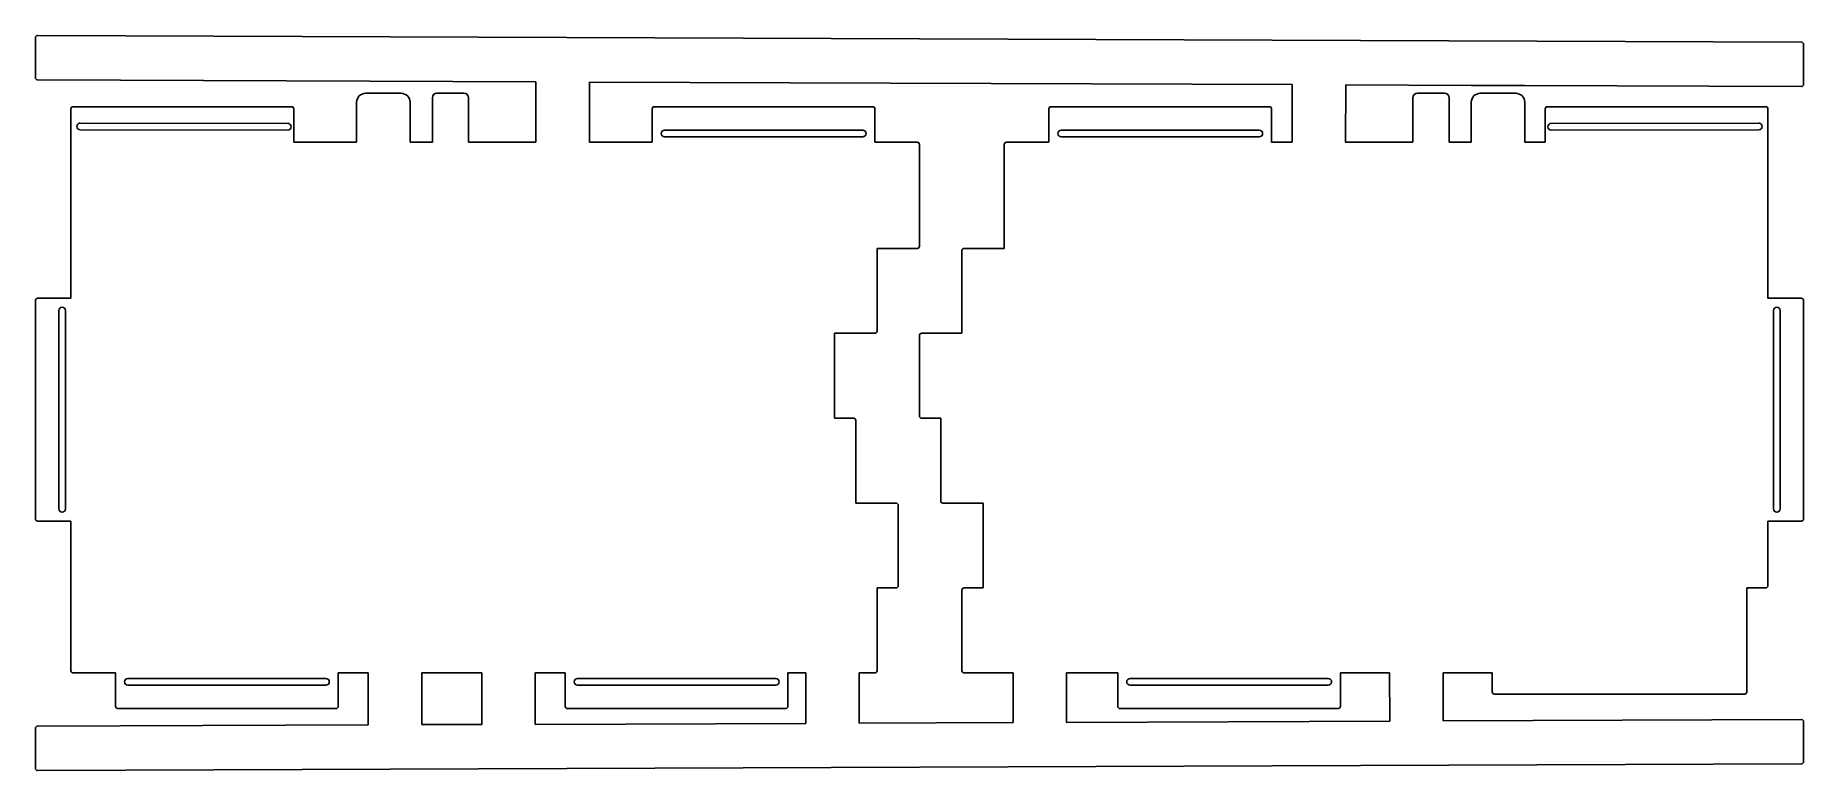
# Model space of a CAD drawing. Header units: millimetres. Extents: x -99 to 298, y -81 to 84.
import ezdxf

# ---------------------------------------------------------------- set-up
doc = ezdxf.new("R2010")
doc.units = ezdxf.units.MM
doc.header["$MEASUREMENT"] = 0
doc.layers.add('CUTOUTS', color=1, linetype='Continuous')
doc.layers.add('PERIMETER', color=5, linetype='Continuous')

msp = doc.modelspace()

# ---------------------------------------------------------------- linework, layer by layer
at = {"linetype": 'Continuous'}
for p, q in [((297.26, 82.03), (-98.74, 83.53)), ((-99.24, 74.03), (-99.24, 83.03)), ((297.76, 72.53), (297.76, 81.53)), ((13.14, 73.11), (-98.74, 73.53)), ((13.13, 59.53), (13.14, 73.11)), ((25.18, 59.53), (25.18, 73.06)), ((182.92, 72.47), (25.18, 73.06)), ((182.9, 59.53), (182.92, 72.47)), ((194.9, 59.53), (194.95, 72.42)), ((223.16, 72.31), (194.95, 72.42)), ((223.16, 72.31), (235.16, 72.27)), ((297.26, 72.03), (235.16, 72.27)), ((-27.12, 67.53), (-27.12, 68.54)), ((-27.12, 59.53), (-27.12, 67.53)), ((-25.12, 70.53), (-17.12, 70.53)), ((-15.12, 68.53), (-15.12, 59.53)), ((-10.12, 69.53), (-10.12, 59.53)), ((-9.12, 70.53), (-3.02, 70.53)), ((-2.02, 59.53), (-2.02, 69.53)), ((210.05, 59.53), (210.05, 69.53)), ((217.15, 70.53), (211.05, 70.53)), ((218.15, 69.53), (218.15, 59.53)), ((223.15, 67.53), (223.15, 68.54)), ((223.15, 59.53), (223.15, 67.53)), ((225.15, 70.53), (233.15, 70.53)), ((235.15, 68.53), (235.15, 59.53)), ((-15.12, 59.53), (-10.12, 59.53)), ((-24.51, -59.53), (-24.51, -71.19)), ((-12.51, -59.53), (-12.51, -71.14)), ((0.98, -59.53), (0.98, -71.14)), ((12.98, -59.53), (12.98, -71.14)), ((73.72, -59.53), (73.72, -70.89)), ((85.72, -59.53), (85.72, -70.84)), ((120.28, -59.53), (120.32, -70.7)), ((132.28, -59.53), (132.28, -70.65)), ((204.81, -59.53), (204.85, -70.35)), ((216.81, -59.53), (216.85, -70.3)), ((-24.51, -71.19), (-98.75, -71.47)), ((0.98, -71.14), (-12.51, -71.14)), ((73.72, -70.89), (12.98, -71.14)), ((120.32, -70.7), (85.72, -70.84)), ((204.85, -70.35), (132.28, -70.65)), ((297.25, -69.97), (216.85, -70.3)), ((297.75, -70.47), (297.75, -79.47)), ((-99.25, -71.97), (-99.25, -80.97)), ((297.25, -79.97), (-98.75, -81.47))]:
    msp.add_line(p, q, dxfattribs=at)
for centre, radius, start, end in [((-98.74, 83.03), 0.5, 89.7835, 180), ((297.26, 81.53), 0.5, 0, 89.7835), ((-98.74, 74.03), 0.5, 180, 269.7835), ((297.26, 72.53), 0.5, 269.7835, 0), ((-25.12, 68.53), 2, 90, 179.7835), ((-17.12, 68.53), 2, 0, 90), ((-9.12, 69.53), 1, 90, 180), ((-3.02, 69.53), 1, 0, 90), ((211.05, 69.53), 1, 90, 180), ((217.15, 69.53), 1, 0, 90), ((225.15, 68.53), 2, 90, 179.7835), ((233.15, 68.53), 2, 0, 90), ((297.25, -70.47), 0.5, 0, 90.2359), ((-98.75, -71.97), 0.5, 90.2165, 180), ((-98.75, -80.97), 0.5, 180, 270.2165), ((297.25, -79.47), 0.5, 270.2165, 0)]:
    msp.add_arc(centre, radius, start, end, dxfattribs=at)
at = {"layer": 'CUTOUTS'}
for p, q in [((-89.19, 63.86), (-42.57, 63.78)), ((241.07, 63.78), (287.69, 63.86)), ((-42.57, 62.28), (-89.2, 62.36)), ((42, 62.28), (86.5, 62.28)), ((86.5, 60.78), (42, 60.78)), ((131.05, 62.28), (175.55, 62.28)), ((175.55, 60.78), (131.05, 60.78)), ((287.7, 62.36), (241.07, 62.28)), ((-94, -22.72), (-94, 21.78)), ((-92.5, 21.78), (-92.5, -22.72)), ((291, -22.72), (291, 21.78)), ((292.5, 21.78), (292.5, -22.72)), ((-78.5, -60.78), (-34, -60.78)), ((-34, -62.28), (-78.5, -62.28)), ((22.47, -60.78), (66.97, -60.78)), ((66.97, -62.28), (22.47, -62.28)), ((146.53, -60.78), (191.03, -60.78)), ((191.03, -62.28), (146.53, -62.28))]:
    msp.add_line(p, q, dxfattribs=at)
for centre, start, end in [((-89.19, 63.11), 89.903, 269.903), ((-42.57, 63.03), -90.097, 89.903), ((241.07, 63.03), 90.097, 270.097), ((287.69, 63.11), 270.097, 90.097), ((42, 61.53), 90, 270), ((86.5, 61.53), -90, 90), ((131.05, 61.53), 90, 270), ((175.55, 61.53), 270, 90), ((-93.25, 21.78), 0, 180), ((291.75, 21.78), 0, 180), ((-93.25, -22.72), -180, 0), ((291.75, -22.72), 180, 0), ((-78.5, -61.53), 90, 270), ((-34, -61.53), -90, 90), ((22.47, -61.53), 90, 270), ((66.97, -61.53), -90, 90), ((146.53, -61.53), 90, 270), ((191.03, -61.53), 270, 90)]:
    msp.add_arc(centre, 0.75, start, end, dxfattribs=at)
at = {"layer": 'PERIMETER'}
for p, q in [((-41.75, 67.53), (-90.75, 67.53)), ((88.75, 67.53), (39.75, 67.53)), ((177.8, 67.53), (128.8, 67.53)), ((289.25, 67.53), (240.25, 67.53)), ((-91.25, 67.03), (-91.25, 24.53)), ((-41.25, 59.53), (-41.25, 67.03)), ((39.25, 67.03), (39.25, 59.53)), ((89.25, 59.53), (89.25, 67.03)), ((128.3, 67.03), (128.3, 59.53)), ((178.3, 59.53), (178.3, 67.03)), ((239.75, 67.03), (239.75, 59.53)), ((289.75, 24.53), (289.75, 67.03)), ((-27.12, 59.53), (-41.25, 59.53)), ((-10.12, 59.53), (-15.12, 59.53)), ((13.13, 59.53), (-2.02, 59.53)), ((39.25, 59.53), (25.13, 59.53)), ((98.75, 59.53), (89.25, 59.53)), ((99.25, 36.22), (99.25, 59.03)), ((118.3, 59.03), (118.3, 35.72)), ((128.3, 59.53), (118.8, 59.53)), ((182.9, 59.53), (178.3, 59.53)), ((210.05, 59.53), (194.9, 59.53)), ((223.15, 59.53), (218.15, 59.53)), ((239.75, 59.53), (235.15, 59.53)), ((89.72, 17.17), (89.72, 35.72)), ((89.72, 35.72), (98.75, 35.72)), ((108.78, 35.22), (108.78, 16.67)), ((118.3, 35.72), (109.28, 35.72)), ((-99.25, 24.03), (-99.25, -24.97)), ((-91.25, 24.53), (-98.75, 24.53)), ((297.25, 24.53), (289.75, 24.53)), ((297.75, -24.97), (297.75, 24.03)), ((80.2, -2.38), (80.2, 16.67)), ((80.2, 16.67), (89.22, 16.67)), ((99.25, 16.17), (99.25, -1.88)), ((108.78, 16.67), (99.75, 16.67)), ((84.46, -2.38), (80.2, -2.38)), ((84.96, -21.43), (84.96, -2.88)), ((99.75, -2.38), (104.01, -2.38)), ((104.01, -2.38), (104.01, -20.93)), ((93.99, -21.43), (84.96, -21.43)), ((94.49, -39.98), (94.49, -21.93)), ((104.51, -21.43), (113.54, -21.43)), ((113.54, -21.43), (113.54, -40.48)), ((-98.75, -25.47), (-91.25, -25.47)), ((-91.25, -25.47), (-91.25, -59.03)), ((289.75, -39.98), (289.75, -25.47)), ((289.75, -25.47), (297.25, -25.47)), ((89.72, -59.03), (89.72, -40.48)), ((89.72, -40.48), (93.99, -40.48)), ((108.78, -40.98), (108.78, -59.03)), ((113.54, -40.48), (109.28, -40.48)), ((284.99, -63.79), (284.99, -40.48)), ((284.99, -40.48), (289.25, -40.48)), ((-90.75, -59.53), (-81.25, -59.53)), ((-81.25, -59.53), (-81.25, -67.03)), ((-31.25, -67.03), (-31.25, -59.53)), ((-31.25, -59.53), (-24.51, -59.53)), ((-12.51, -59.53), (0.98, -59.53)), ((12.98, -59.53), (19.72, -59.53)), ((19.72, -59.53), (19.72, -67.03)), ((69.72, -67.03), (69.72, -59.53)), ((69.72, -59.53), (73.72, -59.53)), ((85.72, -59.53), (89.22, -59.53)), ((109.28, -59.53), (120.28, -59.53)), ((132.28, -59.53), (143.78, -59.53)), ((143.78, -59.53), (143.78, -67.03)), ((193.78, -67.03), (193.78, -59.53)), ((193.78, -59.53), (204.81, -59.53)), ((216.81, -59.53), (227.84, -59.53)), ((227.84, -59.53), (227.84, -63.79)), ((228.34, -64.29), (284.49, -64.29)), ((-80.75, -67.53), (-31.75, -67.53)), ((20.22, -67.53), (69.22, -67.53)), ((144.28, -67.53), (193.28, -67.53))]:
    msp.add_line(p, q, dxfattribs=at)
for centre, start, end in [((-90.75, 67.03), 90, 180), ((-41.75, 67.03), 0, 90), ((39.75, 67.03), 90, 180), ((88.75, 67.03), 0, 90), ((128.8, 67.03), 90, 180), ((177.8, 67.03), 0, 90), ((240.25, 67.03), 90, 180), ((289.25, 67.03), 0, 90), ((98.75, 59.03), 0, 90), ((118.8, 59.03), 90, 180), ((98.75, 36.22), 270, 0), ((109.28, 35.22), 90, 180), ((-98.75, 24.03), 90, 180), ((297.25, 24.03), 0, 90), ((89.22, 17.17), 270, 0), ((99.75, 16.17), 90, 180), ((84.46, -2.88), 0, 90), ((99.75, -1.88), 180, 270), ((93.99, -21.93), 0, 90), ((104.51, -20.93), 180, 270), ((-98.75, -24.97), 180, 270), ((297.25, -24.97), 270, 0), ((93.99, -39.98), 270, 0), ((109.28, -40.98), 90, 180), ((289.25, -39.98), 270, 0), ((-90.75, -59.03), 180, 270), ((89.22, -59.03), 270, 0), ((109.28, -59.03), 180, 270), ((-80.75, -67.03), 180, 270), ((-31.75, -67.03), -90, 0), ((20.22, -67.03), 180, 270), ((69.22, -67.03), -90, 0), ((144.28, -67.03), 180, 270), ((193.28, -67.03), 270, 0), ((228.34, -63.79), 180, 270), ((284.49, -63.79), 270, 0)]:
    msp.add_arc(centre, 0.5, start, end, dxfattribs=at)

doc.saveas('drawing.dxf')
